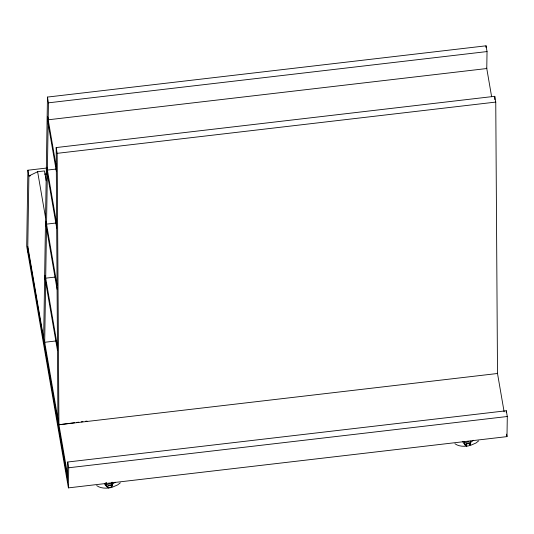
<?xml version="1.0" encoding="UTF-8"?>
<svg xmlns="http://www.w3.org/2000/svg" width="534" height="534" viewBox="0 0 534 534"><rect width="100%" height="100%" fill="white"/><g stroke="black" fill="none" stroke-linecap="round" stroke-linejoin="round"><path stroke-width="0.8" d="M46.925 168.01L27.895 170.233L26.7 246.281L68.405 487.876L506.986 436.618L507.3 416.507L506.305 410.753L67.731 462.01L67.411 482.122M27.695 252.035L28.889 175.986L27.895 170.233M43.668 338.416L47.459 97.075L486.04 45.811L487.035 51.564L486.768 68.532L48.187 119.796L48.454 102.828L47.459 97.075M45.644 281.945L44.662 344.163L27.781 246.374M46.491 227.898L45.697 278.174L55.629 277.012M47.339 173.844L46.551 224.126L56.477 222.965M48.127 123.568L47.399 170.072L56.504 169.011M68.405 487.876L68.726 467.764L67.731 462.01M486.013 47.479L486.04 45.811M506.279 412.361L506.305 410.753M106.026 484.585L106.306 482.723L106.379 486.668L107.755 487.028A2.136 1.148 -9.8 0 1 108.342 485.433A2.136 1.148 -9.8 0 1 111.165 485.306A2.136 1.148 -9.8 0 1 111.019 486.888M111.88 483.437L112.067 482.195M111.893 483.53L112.087 482.289L112.16 486.234L111.92 484.852M464.467 441.371L464.653 444.795L466.716 445.329M464.293 442.713L464.487 441.471M464.653 444.795L464.7 441.538M470.474 441.111L470.434 444.361L470.194 442.973M105.992 482.743L104.871 483.931A4.018 2.163 -9.8 0 0 106.56 485.746M120.31 482.836L117.714 484.872L111.866 487.402M478.584 440.957L475.988 443L470.14 445.53M111.913 484.678L115.17 482.162M470.18 442.806L473.438 440.283M46.178 180.786L44.476 170.927L37.62 171.728L28.889 175.986L30.545 175.793M106.666 484.799L109.697 483.65L112.447 484.371M464.94 442.926L467.971 441.778L470.714 442.492M58.927 424.75L497.508 373.493L495.752 102.081L494.758 96.307L56.177 147.564L57.171 153.338L58.927 424.75L74.647 422.701M76.302 422.487L78.785 422.167M81.261 421.84L82.917 421.626M85.4 421.299L87.055 421.086M48.454 102.828L487.035 51.564M57.171 153.338L495.752 102.081M44.609 174.151L47.092 173.857M56.277 340.926L44.696 342.281L67.531 474.579M68.726 467.764L507.3 416.507M466.776 446.164C462.724 446.517 458.312 446.217 454.921 443.727M108.502 488.036C104.457 488.39 100.038 488.089 96.654 485.6M486.694 68.112L491.634 96.734M497.454 373.193L504.123 411.814M506.559 434.149L506.986 436.618M56.304 166.802L47.693 116.919L47.633 120.691L56.33 171.074M106.006 484.492L106.379 486.668M56.671 223.786L46.899 167.195L46.845 170.967L56.697 228.065M37.62 171.728L45.564 217.745M57.065 285.049L46.051 221.25L45.991 225.021L57.091 289.328M57.465 346.319L45.203 275.297L45.143 279.068L57.492 350.591M27.755 248.263L67.471 478.351M494.758 96.307L494.778 99.638M56.177 147.564L57.932 418.976M110.071 487.302A2.136 1.148 -9.8 0 1 109.523 487.402M108.469 487.368A2.136 1.148 -9.8 0 1 108.035 487.235M105.712 484.311A4.018 2.163 -9.8 0 1 105.198 484.004M466.302 445.363A2.136 1.148 -9.8 0 1 466.202 443.807A2.136 1.148 -9.8 0 1 469.032 443.273A2.136 1.148 -9.8 0 1 469.626 444.735M463.118 441.751A4.018 2.163 -9.8 0 1 462.938 441.318M464.834 443.874A4.018 2.163 -9.8 0 1 463.138 442.059M108.549 487.856A2.136 1.148 -9.8 0 0 111.733 486.481A2.136 1.148 -9.8 0 0 108.582 485.84A2.136 1.148 -9.8 0 0 108.549 487.856M466.823 445.983A2.136 1.148 -9.8 0 0 470.007 444.602A2.136 1.148 -9.8 0 0 466.856 443.968A2.136 1.148 -9.8 0 0 466.823 445.983"/></g></svg>
